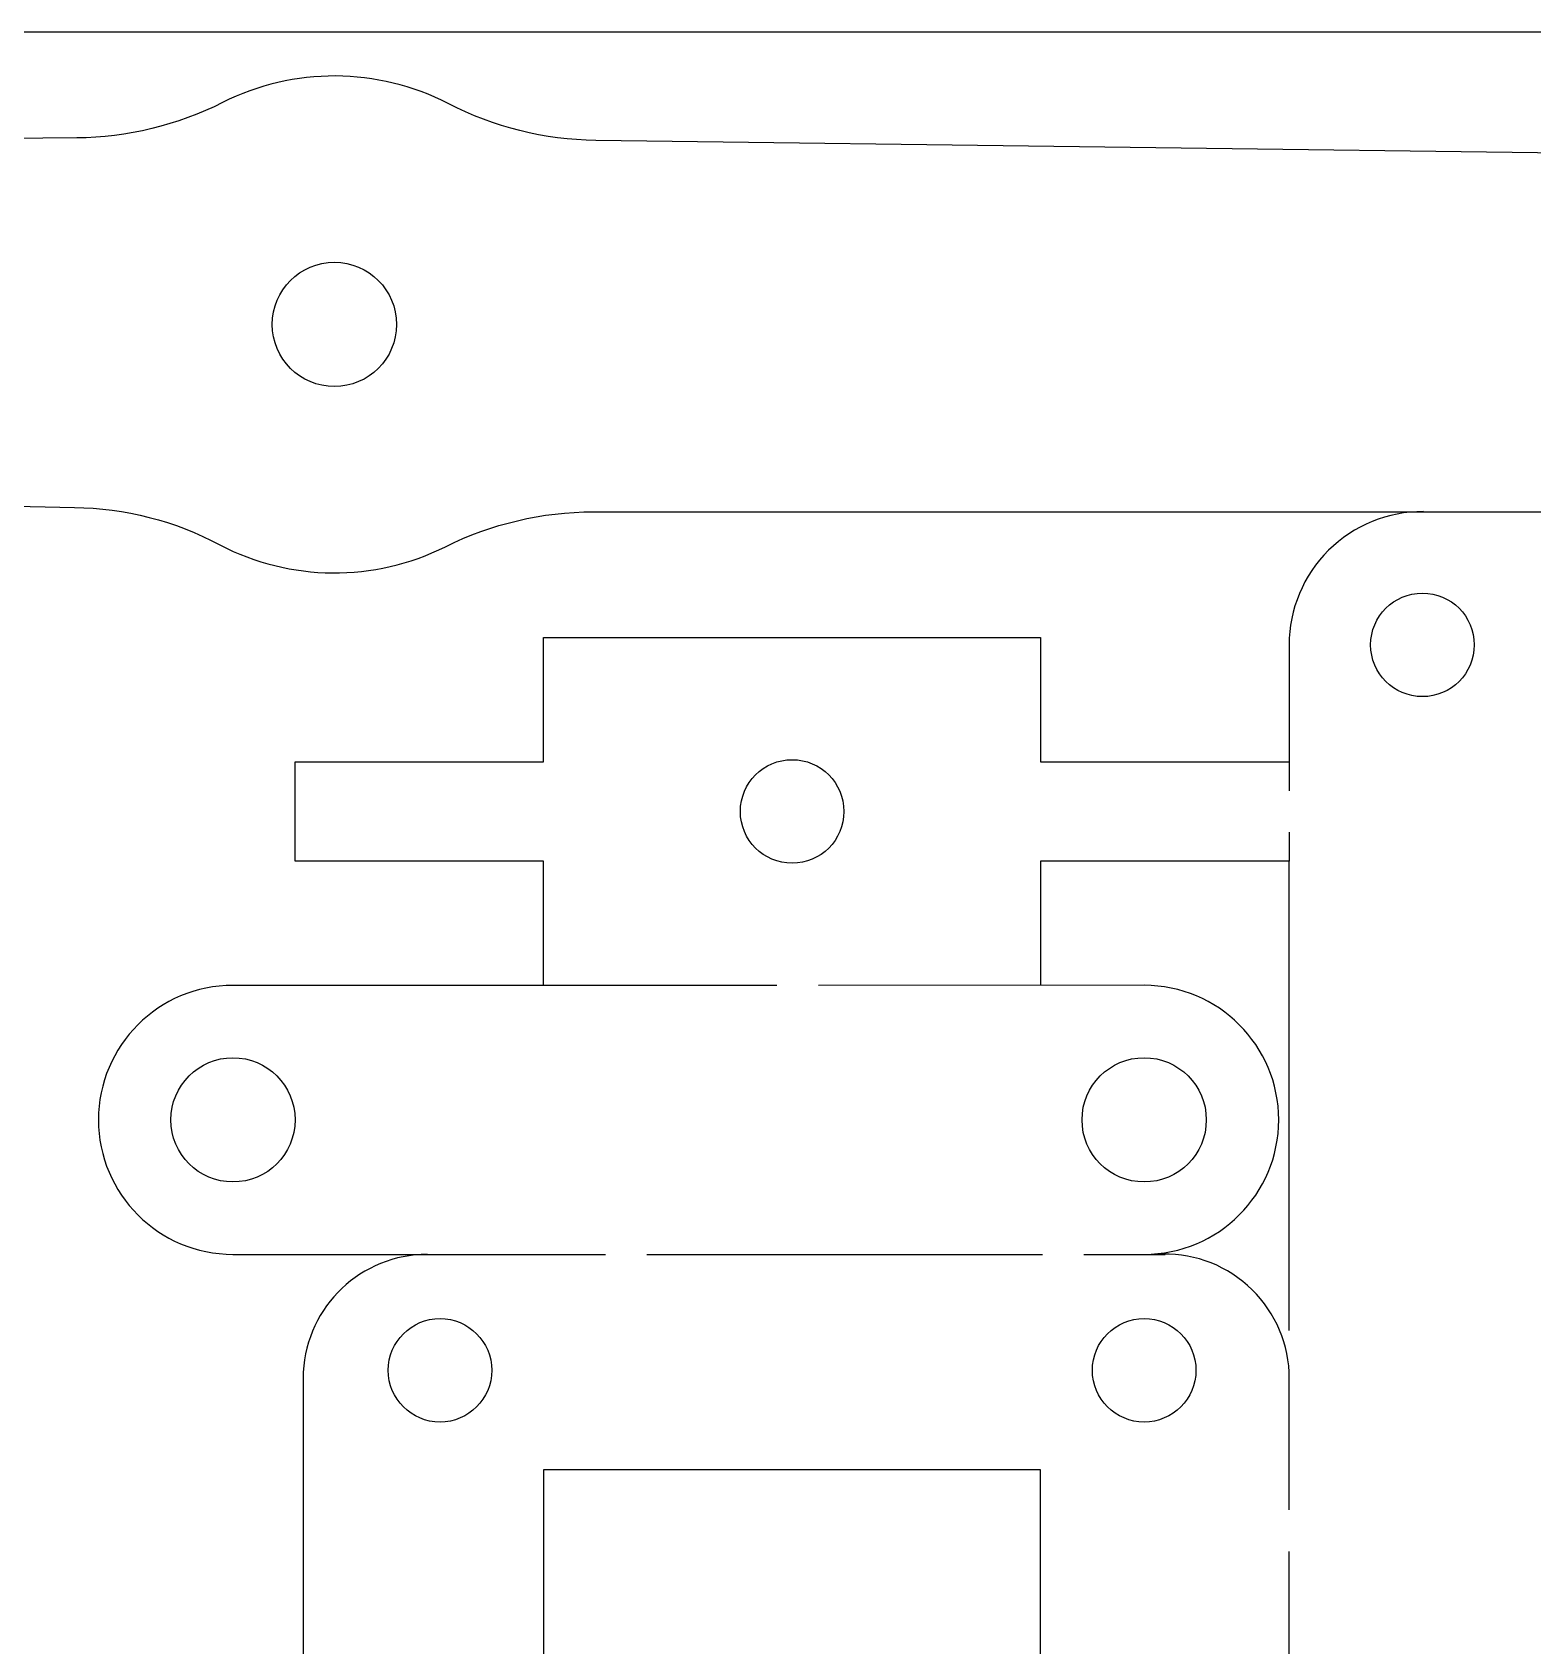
# Model space of a CAD drawing. Header units: millimetres. Extents: x 0 to 300, y 0 to 160.
# Drawn here: x 194.45 to 230.68, y 121.04 to 160 of the extents above; entities that cross this region are included whole.
import ezdxf

# ---------------------------------------------------------------- set-up
doc = ezdxf.new("R2010")
doc.units = ezdxf.units.MM
doc.header["$MEASUREMENT"] = 0
doc.layers.add('Layer 1', color=1, linetype='Continuous', true_color=0xff0000)
doc.layers.add('mesa de trabajo y auxiliares', color=7, linetype='Continuous', true_color=0xffffff)

msp = doc.modelspace()

# ---------------------------------------------------------------- linework, layer by layer
at = {"layer": 'Layer 1'}
for p, q in [((224.799, 128.645), (224.799, 139.984)), ((209.294, 130.488), (218.845, 130.488)), ((219.845, 130.488), (221.804, 130.488))]:
    msp.add_line(p, q, dxfattribs=at)
for points in [[(274.299, 148.423), (281.799, 148.424, 0.99345), (281.799, 156.423), (208.06, 157.388, -0.116261), (204.498, 158.277, 0.240149), (199.049, 158.303, -0.114507), (195.527, 157.448), (166.711, 157.172, 0.290118), (162.815, 153.896, 0.46164), (166.659, 149.173), (195.469, 148.522, -0.121881), (198.98, 147.621, 0.240131), (204.429, 147.576, -0.116261), (208.002, 148.419), (244.4, 148.421)], [(228.041, 148.424, 0.416319), (224.799, 145.206), (224.799, 141.684)], [(212.434, 136.984), (199.299, 136.984, 0.999975), (199.299, 130.488), (208.294, 130.488)], [(221.299, 130.488, 0.999987), (221.299, 136.985), (213.434, 136.984)], [(203.993, 130.488, 0.398961), (200.997, 127.645), (200.997, 119.986), (203.998, 119.986), (203.998, 107.986), (200.997, 107.986), (200.997, 95.745)], [(224.799, 124.315), (224.799, 127.645, 0.419022), (221.603, 130.488)]]:
    msp.add_lwpolyline(points, format="xyb", dxfattribs=at)
for points in [[(206.799, 136.984), (206.799, 139.984), (200.799, 139.984), (200.799, 142.384), (206.799, 142.384), (206.8, 145.384), (218.799, 145.384), (218.799, 142.384), (224.799, 142.384)], [(224.799, 140.684), (224.799, 139.984), (218.799, 139.984), (218.799, 136.984)], [(224.799, 99.985), (224.799, 107.986), (221.799, 107.986), (221.799, 119.986), (224.799, 119.986), (224.799, 123.315)]]:
    msp.add_lwpolyline(points, dxfattribs=at)
msp.add_lwpolyline([(218.799, 102.486), (218.799, 125.286), (206.798, 125.286), (206.798, 102.486)], close=True, dxfattribs=at)
for centre, radius in [((201.748, 152.945), 1.5), ((228.017, 145.206), 1.25), ((212.799, 141.184), 1.25), ((199.299, 133.736), 1.5), ((221.299, 133.736), 1.5), ((204.298, 127.688), 1.25), ((221.299, 127.688), 1.25)]:
    msp.add_circle(centre, radius, dxfattribs=at)
at = {"layer": 'mesa de trabajo y auxiliares'}
msp.add_line((300, 160), (140, 160), dxfattribs=at)

doc.saveas('drawing.dxf')
